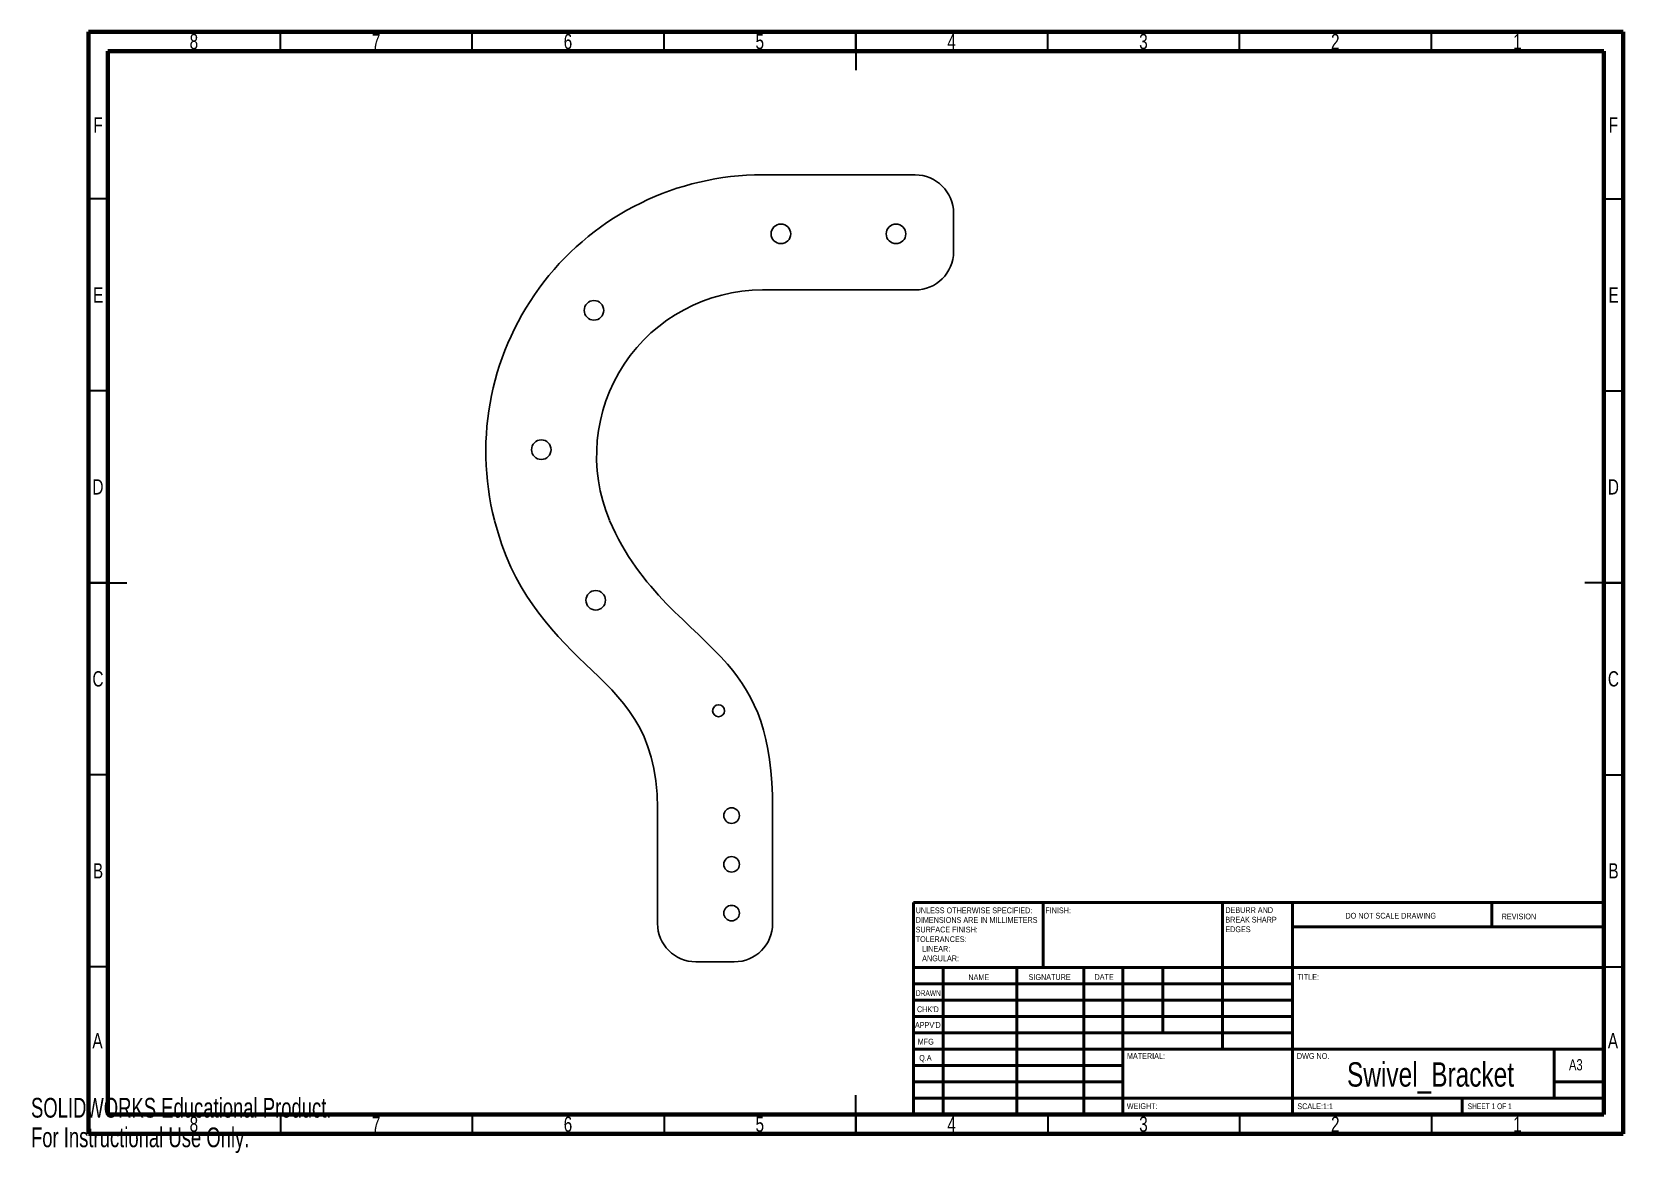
# Model space of a CAD drawing. Header units: millimetres. Extents: x 0 to 415, y 0 to 292.
import ezdxf

# ---------------------------------------------------------------- set-up
doc = ezdxf.new("R2010")
doc.units = ezdxf.units.MM
doc.styles.add('SLDTEXTSTYLE0', font='TXT', dxfattribs={"width": 0.75})
doc.styles.add('SLDTEXTSTYLE1', font='TXT', dxfattribs={"width": 0.686449})
doc.styles.add('SLDTEXTSTYLE2', font='TXT', dxfattribs={"width": 0.6875})
doc.styles.add('SLDTEXTSTYLE3', font='TXT', dxfattribs={"width": 0.7})

# ---------------------------------------------------------------- blocks, each defined once
blk = doc.blocks.new('SW_NOTE_0')
at = {"color": 0, "linetype": 'Continuous', "lineweight": 0, "char_height": 1.5, "attachment_point": 1, "style": 'SLDTEXTSTYLE0'}
for s, insert in [('UNLESS OTHERWISE SPECIFIED:', (0, 1.93)), ('SURFACE FINISH:', (0, -3.07)), ('DIMENSIONS ARE IN MILLIMETERS', (0, -0.57)), ('TOLERANCES:', (0, -5.57)), ('LINEAR:', (1.69, -8.07)), ('ANGULAR:', (1.69, -10.57))]:
    blk.add_mtext(s, dxfattribs=dict(at, insert=insert))
blk = doc.blocks.new('SW_NOTE_0_1')
at = {"color": 0, "linetype": 'Continuous', "lineweight": 0, "char_height": 1.5, "attachment_point": 1, "style": 'SLDTEXTSTYLE0'}
for s, insert in [('DEBURR AND', (0, 1.93)), ('BREAK SHARP', (0, -0.57)), ('EDGES', (0, -3.07))]:
    blk.add_mtext(s, dxfattribs=dict(at, insert=insert))

msp = doc.modelspace()

# ---------------------------------------------------------------- linework, layer by layer
at = {"color": 7, "linetype": 'Continuous', "lineweight": 70}
for p, q in [((15, 5), (15, 292)), ((15, 292), (415, 292)), ((415, 292), (415, 5)), ((20, 10), (20, 287)), ((20, 287), (410, 287)), ((410, 287), (410, 10)), ((410, 10), (20, 10)), ((415, 5), (15, 5))]:
    msp.add_line(p, q, dxfattribs=at)
at = {"color": 7, "linetype": 'Continuous', "lineweight": 35}
for p, q in [((65, 287), (65, 292)), ((115, 287), (115, 292)), ((165, 287), (165, 292)), ((215, 292), (215, 282)), ((215, 287), (215, 292)), ((265, 287), (265, 292)), ((315, 287), (315, 292)), ((365, 287), (365, 292)), ((20, 248.5), (15, 248.5)), ((410, 248.5), (415, 248.5)), ((20, 198.5), (15, 198.5)), ((410, 198.5), (415, 198.5)), ((15, 148.5), (25, 148.5)), ((20, 148.5), (15, 148.5)), ((415, 148.5), (405, 148.5)), ((410, 148.5), (415, 148.5)), ((20, 98.5), (15, 98.5)), ((410, 98.5), (415, 98.5)), ((20, 48.5), (15, 48.5)), ((410, 48.5), (415, 48.5)), ((215, 5), (215, 15)), ((65, 10), (65, 5)), ((115, 10), (115, 5)), ((165, 10), (165, 5)), ((215, 10), (215, 5)), ((265, 10), (265, 5)), ((315, 10), (315, 5)), ((365, 10), (365, 5))]:
    msp.add_line(p, q, dxfattribs=at)
at = {"color": 7, "linetype": 'Continuous', "lineweight": 25}
for p, q in [((230.46, 254.76), (190.64, 254.76)), ((240.46, 234.76), (240.46, 244.76)), ((190.64, 224.76), (230.46, 224.76)), ((163.31, 89.76), (163.31, 59.76)), ((193.31, 59.76), (193.31, 89.76)), ((173.31, 49.76), (183.31, 49.76))]:
    msp.add_line(p, q, dxfattribs=at)
at = {"color": 7, "linetype": 'Continuous', "lineweight": 50}
for p, q in [((230, 65.25), (410, 65.25)), ((230, 65.25), (230, 10)), ((263.8, 48.25), (263.8, 65.25)), ((310.6, 65.25), (310.6, 27)), ((328.8, 65.25), (328.8, 10)), ((380.8, 58.88), (380.8, 65.25)), ((410, 58.88), (328.8, 58.88)), ((410, 48.25), (230, 48.25)), ((237.8, 48.25), (237.8, 10)), ((256.99, 48.25), (256.99, 10)), ((274.4, 48.25), (274.4, 10)), ((284.6, 10), (284.6, 48.25)), ((295, 31.25), (295, 48.25)), ((328.8, 44), (230, 44)), ((328.8, 39.75), (230, 39.75)), ((328.8, 35.5), (230, 35.5)), ((328.8, 31.25), (230, 31.25)), ((284.6, 27), (230, 27)), ((284.6, 27), (410, 27)), ((397, 14.25), (397, 27)), ((284.6, 22.75), (230, 22.75)), ((284.6, 18.5), (230, 18.5)), ((410, 18.5), (397, 18.5)), ((230, 14.25), (410, 14.25)), ((373, 10), (373, 14.25))]:
    msp.add_line(p, q, dxfattribs=at)
at = {"color": 7, "linetype": 'Continuous', "lineweight": 25}
for centre, radius in [((195.46, 239.38), 2.55), ((225.46, 239.38), 2.55), ((146.73, 219.46), 2.55), ((133, 183.17), 2.55), ((147.19, 143.94), 2.55), ((179.21, 115.16), 1.55), ((182.61, 87.86), 2.02), ((182.61, 75.16), 2.02), ((182.61, 62.46), 2.02)]:
    msp.add_circle(centre, radius, dxfattribs=at)
for centre, radius, start, end in [((190.64, 182.68), 72.09, 90, 194.389), ((230.46, 244.76), 10, 0, 90), ((230.46, 234.76), 10, 270, 0), ((190.64, 181.55), 43.22, 90, 202.8515), ((173.31, 59.76), 10, 180, 270), ((183.31, 59.76), 10, 270, 0)]:
    msp.add_arc(centre, radius, start, end, dxfattribs=at)
for points, knots in [([(120.81, 164.76), (125.44, 146.73), (143.67, 127.02), (163.31, 110.35), (163.31, 89.76)], [0, 0, 0, 0, 0.514261, 1, 1, 1, 1]), ([(193.31, 89.76), (193.31, 108.76), (183.62, 130.96), (158.59, 146.31), (150.81, 164.76)], [0, 0, 0, 0, 0.447617, 1, 1, 1, 1])]:
    msp.add_open_spline(points, degree=3, knots=knots, dxfattribs=at)

# ---------------------------------------------------------------- block references
at = {"color": 7, "linetype": 'Continuous', "lineweight": 0}
for name, p in [('SW_NOTE_0', (230.59, 61.99)), ('SW_NOTE_0_1', (311.31, 62.07))]:
    msp.add_blockref(name, p, dxfattribs=at)

# ---------------------------------------------------------------- texts
for s, insert, char_height, attachment_point, style in [('8', (42.46, 291.46), 3.97, 2, 'SLDTEXTSTYLE0'), ('7', (89.96, 291.46), 3.97, 2, 'SLDTEXTSTYLE0'), ('6', (139.96, 291.46), 3.97, 2, 'SLDTEXTSTYLE0'), ('5', (189.96, 291.46), 3.97, 2, 'SLDTEXTSTYLE0'), ('4', (239.96, 291.46), 3.97, 2, 'SLDTEXTSTYLE0'), ('3', (289.96, 291.46), 3.97, 2, 'SLDTEXTSTYLE0'), ('2', (339.96, 291.46), 3.97, 2, 'SLDTEXTSTYLE0'), ('1', (387.46, 291.46), 3.97, 2, 'SLDTEXTSTYLE0'), ('F', (17.46, 269.71), 3.97, 2, 'SLDTEXTSTYLE0'), ('F', (412.46, 269.71), 3.97, 2, 'SLDTEXTSTYLE0'), ('E', (17.51, 225.46), 3.97, 2, 'SLDTEXTSTYLE0'), ('E', (412.51, 225.46), 3.97, 2, 'SLDTEXTSTYLE0'), ('D', (17.45, 175.46), 3.97, 2, 'SLDTEXTSTYLE0'), ('D', (412.45, 175.46), 3.97, 2, 'SLDTEXTSTYLE0'), ('C', (17.46, 125.46), 3.97, 2, 'SLDTEXTSTYLE0'), ('C', (412.46, 125.46), 3.97, 2, 'SLDTEXTSTYLE0'), ('B', (17.47, 75.46), 3.97, 2, 'SLDTEXTSTYLE0'), ('B', (412.47, 75.46), 3.97, 2, 'SLDTEXTSTYLE0'), ('FINISH:', (264.37, 63.92), 1.5, 1, 'SLDTEXTSTYLE0'), ('DO NOT SCALE DRAWING', (342.61, 62.53), 1.5, 1, 'SLDTEXTSTYLE0'), ('REVISION', (383.33, 62.33), 1.5, 1, 'SLDTEXTSTYLE0'), ('NAME', (244.32, 46.5), 1.5, 1, 'SLDTEXTSTYLE0'), ('SIGNATURE', (260.03, 46.56), 1.5, 1, 'SLDTEXTSTYLE0'), ('DATE', (277.21, 46.58), 1.5, 1, 'SLDTEXTSTYLE0'), ('TITLE:', (330.09, 46.58), 1.5, 1, 'SLDTEXTSTYLE0'), ('DRAWN', (230.64, 42.38), 1.5, 1, 'SLDTEXTSTYLE1'), ("CHK'D", (230.94, 38.16), 1.5, 1, 'SLDTEXTSTYLE0'), ("APPV'D", (230.4, 34.07), 1.5, 1, 'SLDTEXTSTYLE0'), ('A', (17.34, 31.21), 3.97, 2, 'SLDTEXTSTYLE0'), ('MFG', (231.12, 29.72), 1.5, 1, 'SLDTEXTSTYLE0'), ('A', (412.34, 31.21), 3.97, 2, 'SLDTEXTSTYLE0'), ('Q.A', (231.51, 25.5), 1.5, 1, 'SLDTEXTSTYLE0'), ('MATERIAL:', (285.65, 25.99), 1.5, 1, 'SLDTEXTSTYLE0'), ('DWG NO.', (329.95, 25.99), 1.5, 1, 'SLDTEXTSTYLE0'), ('Swivel_Bracket', (364.79, 23.61), 6.35, 2, 'SLDTEXTSTYLE0'), ('A3', (400.87, 24.41), 2.91, 1, 'SLDTEXTSTYLE0'), ('WEIGHT:', (285.62, 12.95), 1.499, 1, 'SLDTEXTSTYLE0'), ('SCALE:1:1', (330.07, 12.9), 1.5, 1, 'SLDTEXTSTYLE0'), ('SHEET 1 OF 1', (374.48, 12.9), 1.5, 1, 'SLDTEXTSTYLE2'), ('8', (42.46, 9.46), 3.97, 2, 'SLDTEXTSTYLE0'), ('7', (89.96, 9.46), 3.97, 2, 'SLDTEXTSTYLE0'), ('6', (139.96, 9.46), 3.97, 2, 'SLDTEXTSTYLE0'), ('5', (189.96, 9.46), 3.97, 2, 'SLDTEXTSTYLE0'), ('4', (239.96, 9.46), 3.97, 2, 'SLDTEXTSTYLE0'), ('3', (289.96, 9.46), 3.97, 2, 'SLDTEXTSTYLE0'), ('2', (339.96, 9.46), 3.97, 2, 'SLDTEXTSTYLE0'), ('1', (387.46, 9.46), 3.97, 2, 'SLDTEXTSTYLE0')]:
    msp.add_mtext(s, dxfattribs=dict(at, insert=insert, char_height=char_height, attachment_point=attachment_point, style=style))
at = {"color": 7, "linetype": 'Continuous', "char_height": 5.1381, "attachment_point": 1, "style": 'SLDTEXTSTYLE3'}
for s, insert in [('SOLIDWORKS Educational Product.', (0, 14.33)), ('For Instructional Use Only.', (0, 6.62))]:
    msp.add_mtext(s, dxfattribs=dict(at, insert=insert))

doc.saveas('drawing.dxf')
